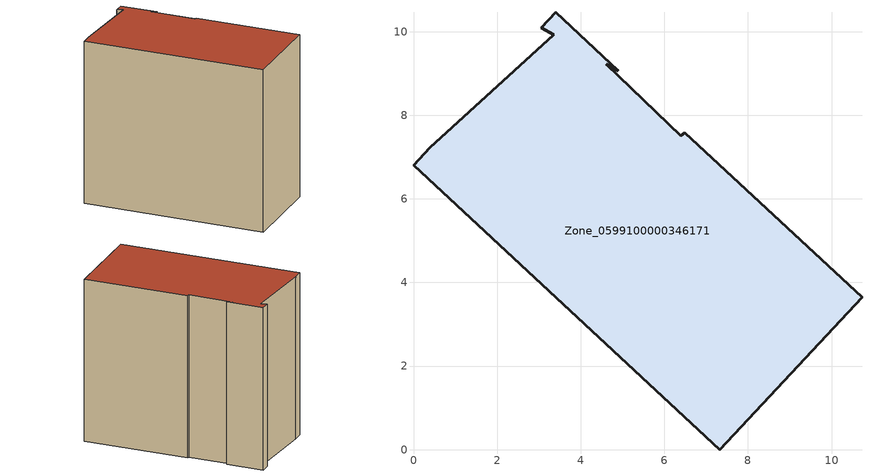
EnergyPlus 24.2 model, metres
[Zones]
Zone_0599100000346171
 floor ground (C_G): 6.49,7.58 10.73,3.65 7.33,0 0,6.8 0.39,7.22 3.35,9.92 3.05,10.09 3.4,10.46 4.9,9.06 4.62,9.22 6.4,7.51 z0
 wall outside (C_F): 0,6.8 7.33,0 10.73,3.65 6.49,7.58 6.4,7.51 4.62,9.22 4.9,9.06 3.4,10.46 3.05,10.09 3.35,9.92 0.39,7.22 0,6.8 z0:9.12
 roof outside (C_R): 4.62,9.22 4.9,9.06 3.4,10.46 3.05,10.09 3.35,9.92 0.39,7.22 0,6.8 7.33,0 10.73,3.65 6.49,7.58 6.4,7.51 z9.12
[BUILDING]
Pand.0599100000346171: North Axis=0; Terrain=City; Loads Convergence Tolerance Value=0.04; Temperature Convergence Tolerance Value=0.4; Solar Distribution=FullExterior; Maximum Number of Warmup Days=25; Minimum Number of Warmup Days=1
[Site:Location]
Rotterdam.The.Hague.AP_ZH_NLD Design_Conditions: Latitude=51.96; Longitude=4.45; Time Zone=1; Elevation=-4.5
[SITE:GROUNDTEMPERATURE:BUILDINGSURFACE]
18, 18, 18, 18, 18, 18, 18, 18, 18, 18, 18, 18
[MATERIAL] Thermal Absorptance=0.9; Solar Absorptance=0.7; Visible Absorptance=0.7
Name | Roughness | Thickness | Conductivity | Density | Specific Heat
G.TC.1992-2005 | MediumSmooth | 0.15 | 0.06 | 540 | 1210
F.TC.1992-2005 | Rough | 0.3 | 0.12 | 1920 | 840
R.TC.1992-2005 | MediumRough | 0.2 | 0.08 | 1500 | 1000
[CONSTRUCTION]
C_G: G.TC.1992-2005
C_F: F.TC.1992-2005
C_R: R.TC.1992-2005
[ZONE]
Zone_0599100000346171: Type=1; Multiplier=1; Ceiling Height=Autocalculate; Volume=Autocalculate; Floor Area=autocalculate; Part of Total Floor Area=Yes
[ZONEINFILTRATION:DESIGNFLOWRATE]
Infil_Zone_0599100000346171: Zone or ZoneList or Space or SpaceList=Zone_0599100000346171; Schedule=AlwaysOn; Design Flow Rate Calculation Method=Flow/Area; Flow Rate per Floor Area=0.0015; Constant Term Coefficient=1; Temperature Term Coefficient=0; Velocity Term Coefficient=0; Velocity Squared Term Coefficient=0
[HVACTEMPLATE:ZONE:IDEALLOADSAIRSYSTEM]
Zone_0599100000346171: Maximum Heating Supply Air Temperature=50; Minimum Cooling Supply Air Temperature=13; Maximum Heating Supply Air Humidity Ratio=0.0156; Minimum Cooling Supply Air Humidity Ratio=0.0077; Heating Limit=NoLimit; Cooling Limit=NoLimit; Dehumidification Control Type=ConstantSensibleHeatRatio; Cooling Sensible Heat Ratio=0.7; Dehumidification Setpoint=60; Humidification Control Type=None; Humidification Setpoint=30; Outdoor Air Method=None; Outdoor Air Flow Rate per Person=0.00944; Outdoor Air Flow Rate per Zone Floor Area=0; Outdoor Air Flow Rate per Zone=0; Demand Controlled Ventilation Type=None; Outdoor Air Economizer Type=NoEconomizer; Heat Recovery Type=None; Sensible Heat Recovery Effectiveness=0.7; Latent Heat Recovery Effectiveness=0.65
[ZONECONTROL:THERMOSTAT]
ThermostatControl_Zone_0599100000346171: Zone or ZoneList=Zone_0599100000346171; Control Type Schedule=DualSetpointControlType; Control 1=Thermostat_Zone_0599100000346171; Temperature Difference Between Cutout And Setpoint=0
[THERMOSTATSETPOINT:DUALSETPOINT]
Thermostat_Zone_0599100000346171: Heating Setpoint Temperature Schedule=HeatingSetpoint_Zone_0599100000346171; Cooling Setpoint Temperature Schedule=CoolingSetpoint_Zone_0599100000346171
[SCHEDULE:COMPACT]
HeatingSetpoint_Zone_0599100000346171: Through: 12/31, For: AllDays, Until: 24:00, 21
CoolingSetpoint_Zone_0599100000346171: Through: 12/31, For: AllDays, Until: 24:00, 24
DualSetpointControlType: Through: 12/31, For: AllDays, Until: 24:00, 4
AlwaysOn: Through: 12/31, For: AllDays, Until: 24:00, 1
